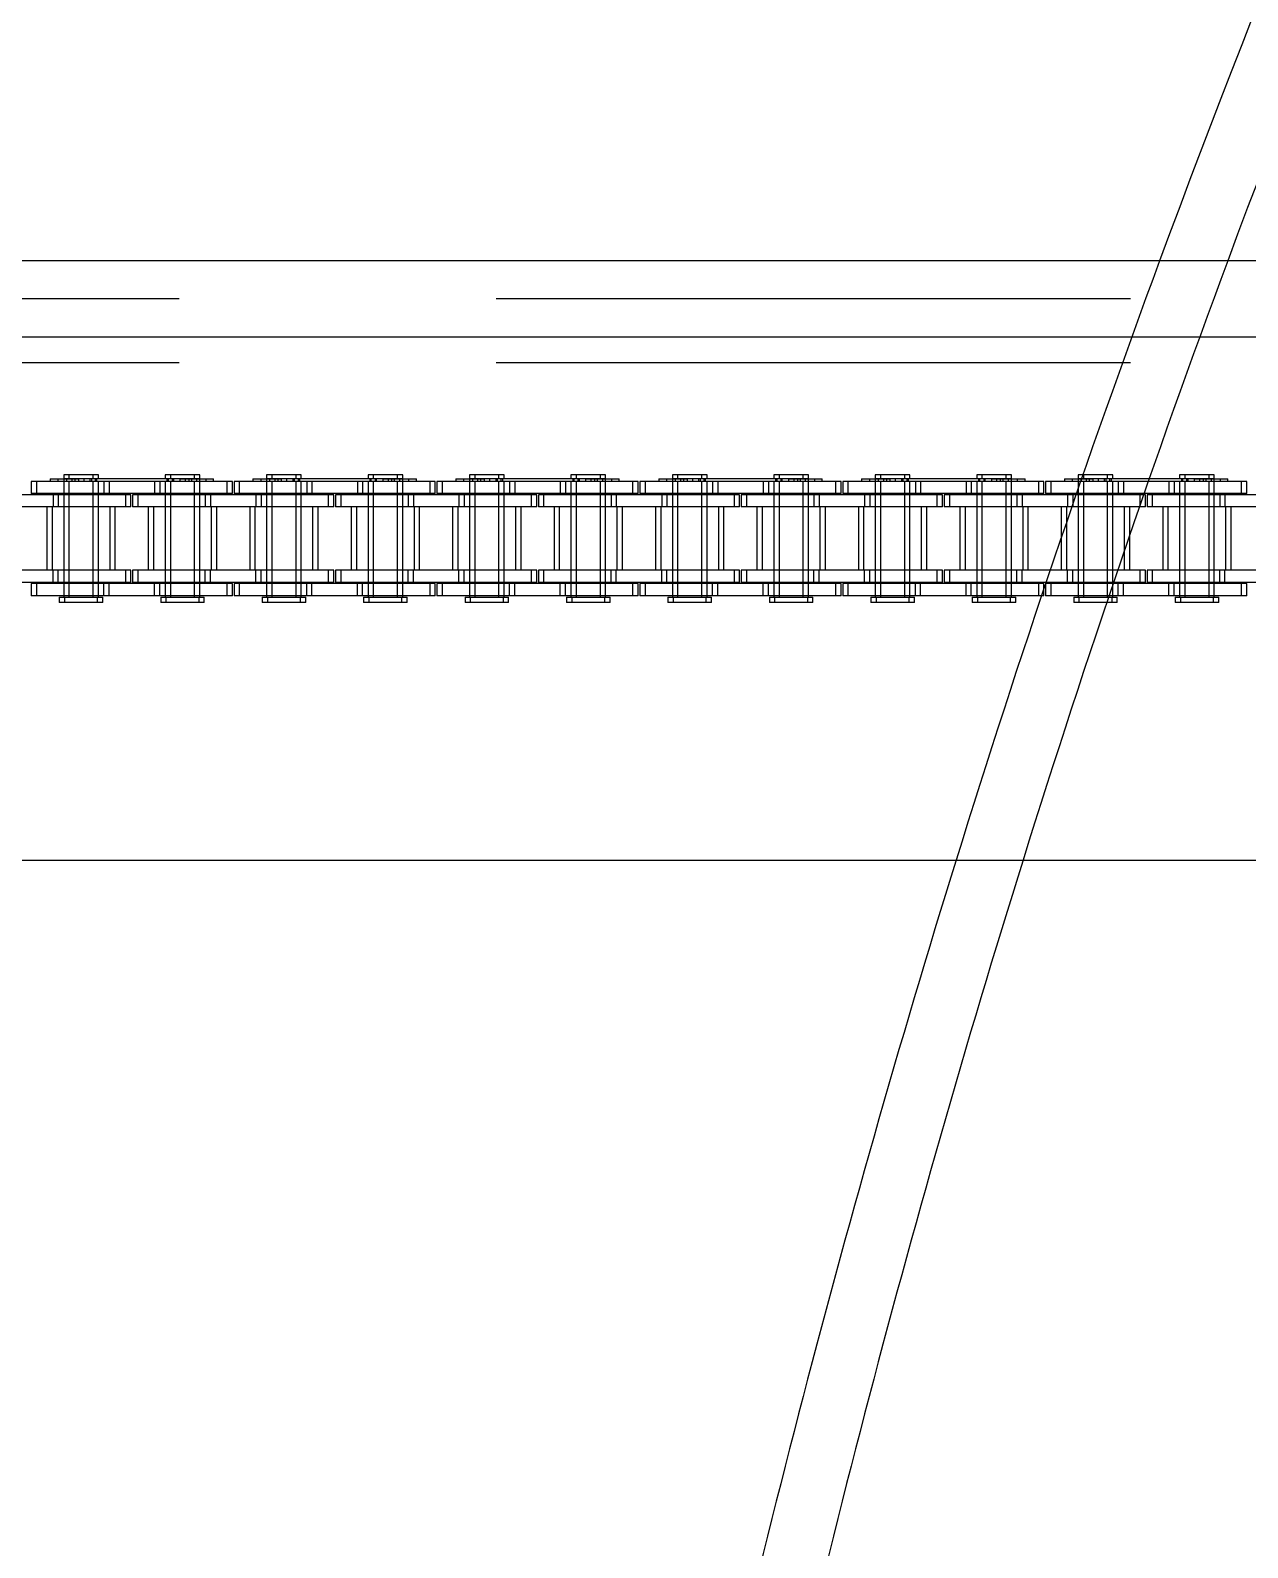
# Model space of a CAD drawing. Header units: metres. Extents: x 0 to 21025, y 0 to 14850.
# Drawn here: x 5145.7 to 5298.1, y 9175.1 to 9365 of the extents above; entities that cross this region are included whole.
import ezdxf

# ---------------------------------------------------------------- set-up
doc = ezdxf.new("R2010")
doc.units = ezdxf.units.M
doc.header["$LTSCALE"] = 25
doc.linetypes.add('HIDDEN2', pattern=[4.7625, 3.175, -1.5875])
for name, color, linetype in [('SL1', 8, 'Continuous'), ('SL4', 4, 'Continuous'), ('ST1', 7, 'HIDDEN2')]:
    doc.layers.add(name, color=color, linetype=linetype)

msp = doc.modelspace()

# ---------------------------------------------------------------- linework, layer by layer
at = {"layer": 'SL1'}
for radius, start, end in [(1508, 142.175773, 159.737021), (1500, 142.253, 159.624168), (1508, 159.737021, 162.746805), (1500, 159.624168, 162.651878), (1508, 162.746805, 168.225036), (1500, 162.651878, 168.16133)]:
    msp.add_arc((6701.759, 8813.884), radius, start, end, dxfattribs=at)
at = {"layer": 'SL4'}
for p, q in [((5828.739, 9336.149), (4878.736, 9336.149)), ((4878.736, 9326.624), (5668.499, 9326.624)), ((4878.736, 9261.149), (5544.314, 9261.149))]:
    msp.add_line(p, q, dxfattribs=at)
at = {"layer": 'ST1'}
for p, q in [((5878.736, 9331.386), (4878.736, 9331.386)), ((4878.736, 9326.624), (5668.499, 9326.624)), ((5878.736, 9323.386), (4878.736, 9323.386)), ((5154.909, 9308.541), (5145.814, 9308.541)), ((5145.814, 9308.541), (5145.814, 9307.021)), ((5146.47, 9308.541), (5146.47, 9307.021)), ((5148.182, 9308.873), (5151.734, 9308.873)), ((5148.182, 9308.873), (5148.182, 9308.541)), ((5149.159, 9308.873), (5149.159, 9308.541)), ((5153.579, 9309.384), (5149.889, 9309.384)), ((5149.889, 9309.384), (5149.889, 9308.91)), ((5149.889, 9308.91), (5153.579, 9308.91)), ((5149.889, 9308.873), (5149.889, 9307.021)), ((5149.889, 9308.541), (5149.889, 9294.042)), ((5150.258, 9308.91), (5150.258, 9308.541)), ((5150.545, 9309.384), (5150.545, 9308.91)), ((5150.545, 9308.541), (5150.545, 9307.021)), ((5150.545, 9308.541), (5150.545, 9294.042)), ((5150.914, 9308.91), (5150.914, 9308.541)), ((5151.283, 9308.873), (5151.283, 9308.541)), ((5151.734, 9308.873), (5151.734, 9308.541)), ((5164.434, 9308.873), (5151.734, 9308.873)), ((5152.39, 9308.873), (5152.39, 9308.541)), ((5153.21, 9308.541), (5153.21, 9308.91)), ((5153.353, 9308.873), (5153.353, 9308.541)), ((5154.235, 9309.384), (5153.579, 9309.384)), ((5153.579, 9308.91), (5153.579, 9309.384)), ((5153.579, 9308.91), (5154.235, 9308.91)), ((5153.579, 9307.021), (5153.579, 9308.541)), ((5153.579, 9294.042), (5153.579, 9308.541)), ((5153.866, 9308.541), (5153.866, 9308.91)), ((5154.009, 9308.873), (5154.009, 9308.541)), ((5154.235, 9308.91), (5154.235, 9309.384)), ((5154.235, 9307.021), (5154.235, 9308.541)), ((5154.235, 9294.042), (5154.235, 9308.541)), ((5154.909, 9308.541), (5154.909, 9307.021)), ((5161.259, 9308.541), (5154.909, 9308.541)), ((5155.565, 9308.541), (5155.565, 9307.021)), ((5161.259, 9308.541), (5161.259, 9307.021)), ((5170.354, 9308.541), (5161.259, 9308.541)), ((5161.915, 9308.541), (5161.915, 9307.021)), ((5166.279, 9309.384), (5162.589, 9309.384)), ((5162.589, 9309.384), (5162.589, 9308.91)), ((5162.589, 9308.91), (5166.279, 9308.91)), ((5162.589, 9308.541), (5162.589, 9307.021)), ((5162.589, 9308.541), (5162.589, 9294.042)), ((5162.815, 9308.873), (5162.815, 9308.541)), ((5162.958, 9308.91), (5162.958, 9308.541)), ((5163.245, 9309.384), (5163.245, 9308.91)), ((5163.245, 9308.541), (5163.245, 9307.021)), ((5163.245, 9308.541), (5163.245, 9294.042)), ((5163.47, 9308.873), (5163.47, 9308.541)), ((5163.614, 9308.91), (5163.614, 9308.541)), ((5164.434, 9308.873), (5164.434, 9308.541)), ((5164.434, 9308.873), (5167.665, 9308.873)), ((5165.09, 9308.873), (5165.09, 9308.541)), ((5165.541, 9308.873), (5165.541, 9308.541)), ((5165.91, 9308.541), (5165.91, 9308.91)), ((5166.935, 9309.384), (5166.279, 9309.384)), ((5166.279, 9308.91), (5166.279, 9309.384)), ((5166.279, 9308.91), (5166.935, 9308.91)), ((5166.279, 9307.021), (5166.279, 9308.541)), ((5166.279, 9294.042), (5166.279, 9308.541)), ((5166.566, 9308.541), (5166.566, 9308.91)), ((5166.935, 9308.91), (5166.935, 9309.384)), ((5166.935, 9307.021), (5166.935, 9308.873)), ((5166.935, 9294.042), (5166.935, 9308.541)), ((5167.665, 9308.873), (5167.665, 9308.541)), ((5167.665, 9308.873), (5168.642, 9308.873)), ((5168.642, 9308.541), (5168.642, 9308.873)), ((5171.01, 9308.541), (5170.354, 9308.541)), ((5170.354, 9307.021), (5170.354, 9308.541)), ((5171.01, 9307.021), (5171.01, 9308.541)), ((5180.309, 9308.541), (5171.214, 9308.541)), ((5171.214, 9308.541), (5171.214, 9307.021)), ((5171.87, 9308.541), (5171.87, 9307.021)), ((5173.582, 9308.873), (5177.134, 9308.873)), ((5173.582, 9308.873), (5173.582, 9308.541)), ((5174.559, 9308.873), (5174.559, 9308.541)), ((5178.979, 9309.384), (5175.289, 9309.384)), ((5175.289, 9309.384), (5175.289, 9308.91)), ((5175.289, 9308.91), (5178.979, 9308.91)), ((5175.289, 9308.873), (5175.289, 9307.021)), ((5175.289, 9308.541), (5175.289, 9294.042)), ((5175.658, 9308.91), (5175.658, 9308.541)), ((5175.945, 9309.384), (5175.945, 9308.91)), ((5175.945, 9308.541), (5175.945, 9307.021)), ((5175.945, 9308.541), (5175.945, 9294.042)), ((5176.314, 9308.91), (5176.314, 9308.541)), ((5176.683, 9308.873), (5176.683, 9308.541)), ((5177.134, 9308.873), (5177.134, 9308.541)), ((5189.834, 9308.873), (5177.134, 9308.873)), ((5177.79, 9308.873), (5177.79, 9308.541)), ((5178.61, 9308.541), (5178.61, 9308.91)), ((5178.753, 9308.873), (5178.753, 9308.541)), ((5179.635, 9309.384), (5178.979, 9309.384)), ((5178.979, 9308.91), (5178.979, 9309.384)), ((5178.979, 9308.91), (5179.635, 9308.91)), ((5178.979, 9307.021), (5178.979, 9308.541)), ((5178.979, 9294.042), (5178.979, 9308.541)), ((5179.266, 9308.541), (5179.266, 9308.91)), ((5179.409, 9308.873), (5179.409, 9308.541)), ((5179.635, 9308.91), (5179.635, 9309.384)), ((5179.635, 9307.021), (5179.635, 9308.541)), ((5179.635, 9294.042), (5179.635, 9308.541)), ((5180.309, 9308.541), (5180.309, 9307.021)), ((5186.659, 9308.541), (5180.309, 9308.541)), ((5180.965, 9308.541), (5180.965, 9307.021)), ((5186.659, 9308.541), (5186.659, 9307.021)), ((5195.754, 9308.541), (5186.659, 9308.541)), ((5187.315, 9308.541), (5187.315, 9307.021)), ((5191.679, 9309.384), (5187.989, 9309.384)), ((5187.989, 9309.384), (5187.989, 9308.91)), ((5187.989, 9308.91), (5191.679, 9308.91)), ((5187.989, 9308.541), (5187.989, 9307.021)), ((5187.989, 9308.541), (5187.989, 9294.042)), ((5188.215, 9308.873), (5188.215, 9308.541)), ((5188.358, 9308.91), (5188.358, 9308.541)), ((5188.644, 9309.384), (5188.644, 9308.91)), ((5188.644, 9308.541), (5188.644, 9307.021)), ((5188.644, 9308.541), (5188.644, 9294.042)), ((5188.87, 9308.873), (5188.87, 9308.541)), ((5189.014, 9308.91), (5189.014, 9308.541)), ((5189.834, 9308.873), (5189.834, 9308.541)), ((5189.834, 9308.873), (5193.065, 9308.873)), ((5190.49, 9308.873), (5190.49, 9308.541)), ((5190.941, 9308.873), (5190.941, 9308.541)), ((5191.31, 9308.541), (5191.31, 9308.91)), ((5192.334, 9309.384), (5191.679, 9309.384)), ((5191.679, 9308.91), (5191.679, 9309.384)), ((5191.679, 9308.91), (5192.334, 9308.91)), ((5191.679, 9307.021), (5191.679, 9308.541)), ((5191.679, 9294.042), (5191.679, 9308.541)), ((5191.966, 9308.541), (5191.966, 9308.91)), ((5192.334, 9308.91), (5192.334, 9309.384)), ((5192.334, 9307.021), (5192.334, 9308.873)), ((5192.334, 9294.042), (5192.334, 9308.541)), ((5193.065, 9308.873), (5193.065, 9308.541)), ((5193.065, 9308.873), (5194.042, 9308.873)), ((5194.042, 9308.541), (5194.042, 9308.873)), ((5196.41, 9308.541), (5195.754, 9308.541)), ((5195.754, 9307.021), (5195.754, 9308.541)), ((5196.41, 9307.021), (5196.41, 9308.541)), ((5205.709, 9308.541), (5196.614, 9308.541)), ((5196.614, 9308.541), (5196.614, 9307.021)), ((5197.269, 9308.541), (5197.269, 9307.021)), ((5198.982, 9308.873), (5202.534, 9308.873)), ((5198.982, 9308.873), (5198.982, 9308.541)), ((5199.959, 9308.873), (5199.959, 9308.541)), ((5204.379, 9309.384), (5200.689, 9309.384)), ((5200.689, 9309.384), (5200.689, 9308.91)), ((5200.689, 9308.91), (5204.379, 9308.91)), ((5200.689, 9308.873), (5200.689, 9307.021)), ((5200.689, 9308.541), (5200.689, 9294.042)), ((5201.058, 9308.91), (5201.058, 9308.541)), ((5201.344, 9309.384), (5201.344, 9308.91)), ((5201.344, 9308.541), (5201.344, 9307.021)), ((5201.344, 9308.541), (5201.344, 9294.042)), ((5201.713, 9308.91), (5201.713, 9308.541)), ((5202.082, 9308.873), (5202.082, 9308.541)), ((5202.534, 9308.873), (5202.534, 9308.541)), ((5215.234, 9308.873), (5202.534, 9308.873)), ((5203.189, 9308.873), (5203.189, 9308.541)), ((5204.01, 9308.541), (5204.01, 9308.91)), ((5204.153, 9308.873), (5204.153, 9308.541)), ((5205.034, 9309.384), (5204.379, 9309.384)), ((5204.379, 9308.91), (5204.379, 9309.384)), ((5204.379, 9308.91), (5205.034, 9308.91)), ((5204.379, 9307.021), (5204.379, 9308.541)), ((5204.379, 9294.042), (5204.379, 9308.541)), ((5204.665, 9308.541), (5204.665, 9308.91)), ((5204.809, 9308.873), (5204.809, 9308.541)), ((5205.034, 9308.91), (5205.034, 9309.384)), ((5205.034, 9307.021), (5205.034, 9308.541)), ((5205.034, 9294.042), (5205.034, 9308.541)), ((5205.709, 9308.541), (5205.709, 9307.021)), ((5212.059, 9308.541), (5205.709, 9308.541)), ((5206.364, 9308.541), (5206.364, 9307.021)), ((5212.059, 9308.541), (5212.059, 9307.021)), ((5221.154, 9308.541), (5212.059, 9308.541)), ((5212.714, 9308.541), (5212.714, 9307.021)), ((5217.079, 9309.384), (5213.389, 9309.384)), ((5213.389, 9309.384), (5213.389, 9308.91)), ((5213.389, 9308.91), (5217.079, 9308.91)), ((5213.389, 9308.541), (5213.389, 9307.021)), ((5213.389, 9308.541), (5213.389, 9294.042)), ((5213.615, 9308.873), (5213.615, 9308.541)), ((5213.758, 9308.91), (5213.758, 9308.541)), ((5214.044, 9309.384), (5214.044, 9308.91)), ((5214.044, 9308.541), (5214.044, 9307.021)), ((5214.044, 9308.541), (5214.044, 9294.042)), ((5214.27, 9308.873), (5214.27, 9308.541)), ((5214.413, 9308.91), (5214.413, 9308.541)), ((5215.234, 9308.873), (5215.234, 9308.541)), ((5215.234, 9308.873), (5218.465, 9308.873)), ((5215.889, 9308.873), (5215.889, 9308.541)), ((5216.341, 9308.873), (5216.341, 9308.541)), ((5216.71, 9308.541), (5216.71, 9308.91)), ((5217.734, 9309.384), (5217.079, 9309.384)), ((5217.079, 9308.91), (5217.079, 9309.384)), ((5217.079, 9308.91), (5217.734, 9308.91)), ((5217.079, 9307.021), (5217.079, 9308.541)), ((5217.079, 9294.042), (5217.079, 9308.541)), ((5217.365, 9308.541), (5217.365, 9308.91)), ((5217.734, 9308.91), (5217.734, 9309.384)), ((5217.734, 9307.021), (5217.734, 9308.873)), ((5217.734, 9294.042), (5217.734, 9308.541)), ((5218.465, 9308.873), (5218.465, 9308.541)), ((5218.465, 9308.873), (5219.441, 9308.873)), ((5219.441, 9308.541), (5219.441, 9308.873)), ((5221.809, 9308.541), (5221.154, 9308.541)), ((5221.154, 9307.021), (5221.154, 9308.541)), ((5221.809, 9307.021), (5221.809, 9308.541)), ((5231.109, 9308.541), (5222.014, 9308.541)), ((5222.014, 9308.541), (5222.014, 9307.021)), ((5222.669, 9308.541), (5222.669, 9307.021)), ((5224.382, 9308.873), (5227.934, 9308.873)), ((5224.382, 9308.873), (5224.382, 9308.541)), ((5225.359, 9308.873), (5225.359, 9308.541)), ((5229.779, 9309.384), (5226.089, 9309.384)), ((5226.089, 9309.384), (5226.089, 9308.91)), ((5226.089, 9308.91), (5229.779, 9308.91)), ((5226.089, 9308.873), (5226.089, 9307.021)), ((5226.089, 9308.541), (5226.089, 9294.042)), ((5226.458, 9308.91), (5226.458, 9308.541)), ((5226.744, 9309.384), (5226.744, 9308.91)), ((5226.744, 9308.541), (5226.744, 9307.021)), ((5226.744, 9308.541), (5226.744, 9294.042)), ((5227.113, 9308.91), (5227.113, 9308.541)), ((5227.482, 9308.873), (5227.482, 9308.541)), ((5227.934, 9308.873), (5227.934, 9308.541)), ((5240.634, 9308.873), (5227.934, 9308.873)), ((5228.589, 9308.873), (5228.589, 9308.541)), ((5229.41, 9308.541), (5229.41, 9308.91)), ((5229.553, 9308.873), (5229.553, 9308.541)), ((5230.434, 9309.384), (5229.779, 9309.384)), ((5229.779, 9308.91), (5229.779, 9309.384)), ((5229.779, 9308.91), (5230.434, 9308.91)), ((5229.779, 9307.021), (5229.779, 9308.541)), ((5229.779, 9294.042), (5229.779, 9308.541)), ((5230.065, 9308.541), (5230.065, 9308.91)), ((5230.208, 9308.873), (5230.208, 9308.541)), ((5230.434, 9308.91), (5230.434, 9309.384)), ((5230.434, 9307.021), (5230.434, 9308.541)), ((5230.434, 9294.042), (5230.434, 9308.541)), ((5231.109, 9308.541), (5231.109, 9307.021)), ((5237.459, 9308.541), (5231.109, 9308.541)), ((5231.764, 9308.541), (5231.764, 9307.021)), ((5237.459, 9308.541), (5237.459, 9307.021)), ((5246.554, 9308.541), (5237.459, 9308.541)), ((5238.114, 9308.541), (5238.114, 9307.021)), ((5242.479, 9309.384), (5238.789, 9309.384)), ((5238.789, 9309.384), (5238.789, 9308.91)), ((5238.789, 9308.91), (5242.479, 9308.91)), ((5238.789, 9308.541), (5238.789, 9307.021)), ((5238.789, 9308.541), (5238.789, 9294.042)), ((5239.015, 9308.873), (5239.015, 9308.541)), ((5239.158, 9308.91), (5239.158, 9308.541)), ((5239.444, 9309.384), (5239.444, 9308.91)), ((5239.444, 9308.541), (5239.444, 9307.021)), ((5239.444, 9308.541), (5239.444, 9294.042)), ((5239.67, 9308.873), (5239.67, 9308.541)), ((5239.813, 9308.91), (5239.813, 9308.541)), ((5240.634, 9308.873), (5240.634, 9308.541)), ((5240.634, 9308.873), (5243.865, 9308.873)), ((5241.289, 9308.873), (5241.289, 9308.541)), ((5241.741, 9308.873), (5241.741, 9308.541)), ((5242.11, 9308.541), (5242.11, 9308.91)), ((5243.134, 9309.384), (5242.479, 9309.384)), ((5242.479, 9308.91), (5242.479, 9309.384)), ((5242.479, 9308.91), (5243.134, 9308.91)), ((5242.479, 9307.021), (5242.479, 9308.541)), ((5242.479, 9294.042), (5242.479, 9308.541)), ((5242.765, 9308.541), (5242.765, 9308.91)), ((5243.134, 9308.91), (5243.134, 9309.384)), ((5243.134, 9307.021), (5243.134, 9308.873)), ((5243.134, 9294.042), (5243.134, 9308.541)), ((5243.865, 9308.873), (5243.865, 9308.541)), ((5243.865, 9308.873), (5244.841, 9308.873)), ((5244.841, 9308.541), (5244.841, 9308.873)), ((5247.209, 9308.541), (5246.554, 9308.541)), ((5246.554, 9307.021), (5246.554, 9308.541)), ((5247.209, 9307.021), (5247.209, 9308.541)), ((5256.509, 9308.541), (5247.414, 9308.541)), ((5247.414, 9308.541), (5247.414, 9307.021)), ((5248.069, 9308.541), (5248.069, 9307.021)), ((5249.782, 9308.873), (5253.334, 9308.873)), ((5249.782, 9308.873), (5249.782, 9308.541)), ((5250.759, 9308.873), (5250.759, 9308.541)), ((5255.179, 9309.384), (5251.489, 9309.384)), ((5251.489, 9309.384), (5251.489, 9308.91)), ((5251.489, 9308.91), (5255.179, 9308.91)), ((5251.489, 9308.873), (5251.489, 9307.021)), ((5251.489, 9308.541), (5251.489, 9294.042)), ((5251.858, 9308.91), (5251.858, 9308.541)), ((5252.144, 9309.384), (5252.144, 9308.91)), ((5252.144, 9308.541), (5252.144, 9307.021)), ((5252.144, 9308.541), (5252.144, 9294.042)), ((5252.513, 9308.91), (5252.513, 9308.541)), ((5252.882, 9308.873), (5252.882, 9308.541)), ((5253.334, 9308.873), (5253.334, 9308.541)), ((5266.034, 9308.873), (5253.334, 9308.873)), ((5253.989, 9308.873), (5253.989, 9308.541)), ((5254.81, 9308.541), (5254.81, 9308.91)), ((5254.953, 9308.873), (5254.953, 9308.541)), ((5255.834, 9309.384), (5255.179, 9309.384)), ((5255.179, 9308.91), (5255.179, 9309.384)), ((5255.179, 9308.91), (5255.834, 9308.91)), ((5255.179, 9307.021), (5255.179, 9308.541)), ((5255.179, 9294.042), (5255.179, 9308.541)), ((5255.465, 9308.541), (5255.465, 9308.91)), ((5255.608, 9308.873), (5255.608, 9308.541)), ((5255.834, 9308.91), (5255.834, 9309.384)), ((5255.834, 9307.021), (5255.834, 9308.541)), ((5255.834, 9294.042), (5255.834, 9308.541)), ((5256.509, 9308.541), (5256.509, 9307.021)), ((5262.859, 9308.541), (5256.509, 9308.541)), ((5257.164, 9308.541), (5257.164, 9307.021)), ((5262.859, 9308.541), (5262.859, 9307.021)), ((5271.954, 9308.541), (5262.859, 9308.541)), ((5263.514, 9308.541), (5263.514, 9307.021)), ((5267.879, 9309.384), (5264.189, 9309.384)), ((5264.189, 9309.384), (5264.189, 9308.91)), ((5264.189, 9308.91), (5267.879, 9308.91)), ((5264.189, 9308.541), (5264.189, 9307.021)), ((5264.189, 9308.541), (5264.189, 9294.042)), ((5264.415, 9308.873), (5264.415, 9308.541)), ((5264.558, 9308.91), (5264.558, 9308.541)), ((5264.844, 9309.384), (5264.844, 9308.91)), ((5264.844, 9308.541), (5264.844, 9307.021)), ((5264.844, 9308.541), (5264.844, 9294.042)), ((5265.07, 9308.873), (5265.07, 9308.541)), ((5265.213, 9308.91), (5265.213, 9308.541)), ((5266.034, 9308.873), (5266.034, 9308.541)), ((5266.034, 9308.873), (5269.265, 9308.873)), ((5266.689, 9308.873), (5266.689, 9308.541)), ((5267.141, 9308.873), (5267.141, 9308.541)), ((5267.51, 9308.541), (5267.51, 9308.91)), ((5268.534, 9309.384), (5267.879, 9309.384)), ((5267.879, 9308.91), (5267.879, 9309.384)), ((5267.879, 9308.91), (5268.534, 9308.91)), ((5267.879, 9307.021), (5267.879, 9308.541)), ((5267.879, 9294.042), (5267.879, 9308.541)), ((5268.165, 9308.541), (5268.165, 9308.91)), ((5268.534, 9308.91), (5268.534, 9309.384)), ((5268.534, 9307.021), (5268.534, 9308.873)), ((5268.534, 9294.042), (5268.534, 9308.541)), ((5269.265, 9308.873), (5269.265, 9308.541)), ((5269.265, 9308.873), (5270.241, 9308.873)), ((5270.241, 9308.541), (5270.241, 9308.873)), ((5272.609, 9308.541), (5271.954, 9308.541)), ((5271.954, 9307.021), (5271.954, 9308.541)), ((5272.609, 9307.021), (5272.609, 9308.541)), ((5281.909, 9308.541), (5272.814, 9308.541)), ((5272.814, 9308.541), (5272.814, 9307.021)), ((5273.469, 9308.541), (5273.469, 9307.021)), ((5275.182, 9308.873), (5278.734, 9308.873)), ((5275.182, 9308.873), (5275.182, 9308.541)), ((5276.159, 9308.873), (5276.159, 9308.541)), ((5280.579, 9309.384), (5276.889, 9309.384)), ((5276.889, 9309.384), (5276.889, 9308.91)), ((5276.889, 9308.91), (5280.579, 9308.91)), ((5276.889, 9308.873), (5276.889, 9307.021)), ((5276.889, 9308.541), (5276.889, 9294.042)), ((5277.258, 9308.91), (5277.258, 9308.541)), ((5277.544, 9309.384), (5277.544, 9308.91)), ((5277.544, 9308.541), (5277.544, 9307.021)), ((5277.544, 9308.541), (5277.544, 9294.042)), ((5277.913, 9308.91), (5277.913, 9308.541)), ((5278.282, 9308.873), (5278.282, 9308.541)), ((5278.734, 9308.873), (5278.734, 9308.541)), ((5291.434, 9308.873), (5278.734, 9308.873)), ((5279.389, 9308.873), (5279.389, 9308.541)), ((5280.21, 9308.541), (5280.21, 9308.91)), ((5280.353, 9308.873), (5280.353, 9308.541)), ((5281.234, 9309.384), (5280.579, 9309.384)), ((5280.579, 9308.91), (5280.579, 9309.384)), ((5280.579, 9308.91), (5281.234, 9308.91)), ((5280.579, 9307.021), (5280.579, 9308.541)), ((5280.579, 9294.042), (5280.579, 9308.541)), ((5280.865, 9308.541), (5280.865, 9308.91)), ((5281.008, 9308.873), (5281.008, 9308.541)), ((5281.234, 9308.91), (5281.234, 9309.384)), ((5281.234, 9307.021), (5281.234, 9308.541)), ((5281.234, 9294.042), (5281.234, 9308.541)), ((5281.909, 9308.541), (5281.909, 9307.021)), ((5288.259, 9308.541), (5281.909, 9308.541)), ((5282.564, 9308.541), (5282.564, 9307.021)), ((5288.259, 9308.541), (5288.259, 9307.021)), ((5297.354, 9308.541), (5288.259, 9308.541)), ((5288.914, 9308.541), (5288.914, 9307.021)), ((5293.279, 9309.384), (5289.589, 9309.384)), ((5289.589, 9309.384), (5289.589, 9308.91)), ((5289.589, 9308.91), (5293.279, 9308.91)), ((5289.589, 9308.541), (5289.589, 9307.021)), ((5289.589, 9308.541), (5289.589, 9294.042)), ((5289.815, 9308.873), (5289.815, 9308.541)), ((5289.958, 9308.91), (5289.958, 9308.541)), ((5290.244, 9309.384), (5290.244, 9308.91)), ((5290.244, 9308.541), (5290.244, 9307.021)), ((5290.244, 9308.541), (5290.244, 9294.042)), ((5290.47, 9308.873), (5290.47, 9308.541)), ((5290.613, 9308.91), (5290.613, 9308.541)), ((5291.434, 9308.873), (5291.434, 9308.541)), ((5291.434, 9308.873), (5294.665, 9308.873)), ((5292.089, 9308.873), (5292.089, 9308.541)), ((5292.541, 9308.873), (5292.541, 9308.541)), ((5292.91, 9308.541), (5292.91, 9308.91)), ((5293.934, 9309.384), (5293.279, 9309.384)), ((5293.279, 9308.91), (5293.279, 9309.384)), ((5293.279, 9308.91), (5293.934, 9308.91)), ((5293.279, 9307.021), (5293.279, 9308.541)), ((5293.279, 9294.042), (5293.279, 9308.541)), ((5293.565, 9308.541), (5293.565, 9308.91)), ((5293.934, 9308.91), (5293.934, 9309.384)), ((5293.934, 9307.021), (5293.934, 9308.873)), ((5293.934, 9294.042), (5293.934, 9308.541)), ((5294.665, 9308.873), (5294.665, 9308.541)), ((5294.665, 9308.873), (5295.641, 9308.873)), ((5295.641, 9308.541), (5295.641, 9308.873)), ((5298.009, 9308.541), (5297.354, 9308.541)), ((5297.354, 9307.021), (5297.354, 9308.541)), ((5298.009, 9307.021), (5298.009, 9308.541)), ((5148.559, 9306.869), (5142.209, 9306.869)), ((5154.909, 9307.021), (5145.814, 9307.021)), ((5148.559, 9306.869), (5148.559, 9305.349)), ((5157.654, 9306.869), (5148.559, 9306.869)), ((5149.215, 9306.869), (5149.215, 9305.349)), ((5149.889, 9306.869), (5149.889, 9305.349)), ((5150.545, 9306.869), (5150.545, 9305.349)), ((5153.579, 9305.349), (5153.579, 9306.869)), ((5154.235, 9305.349), (5154.235, 9306.869)), ((5161.259, 9307.021), (5154.909, 9307.021)), ((5158.31, 9306.869), (5157.654, 9306.869)), ((5157.654, 9305.349), (5157.654, 9306.869)), ((5158.31, 9305.349), (5158.31, 9306.869)), ((5167.609, 9306.869), (5158.514, 9306.869)), ((5158.514, 9306.869), (5158.514, 9305.349)), ((5159.17, 9306.869), (5159.17, 9305.349)), ((5170.354, 9307.021), (5161.259, 9307.021)), ((5162.589, 9306.869), (5162.589, 9305.349)), ((5163.245, 9306.869), (5163.245, 9305.349)), ((5166.279, 9305.349), (5166.279, 9306.869)), ((5166.935, 9305.349), (5166.935, 9306.869)), ((5167.609, 9306.869), (5167.609, 9305.349)), ((5173.959, 9306.869), (5167.609, 9306.869)), ((5168.265, 9306.869), (5168.265, 9305.349)), ((5171.01, 9307.021), (5170.354, 9307.021)), ((5180.309, 9307.021), (5171.214, 9307.021)), ((5173.959, 9306.869), (5173.959, 9305.349)), ((5183.054, 9306.869), (5173.959, 9306.869)), ((5174.615, 9306.869), (5174.615, 9305.349)), ((5175.289, 9306.869), (5175.289, 9305.349)), ((5175.945, 9306.869), (5175.945, 9305.349)), ((5178.979, 9305.349), (5178.979, 9306.869)), ((5179.635, 9305.349), (5179.635, 9306.869)), ((5186.659, 9307.021), (5180.309, 9307.021)), ((5183.71, 9306.869), (5183.054, 9306.869)), ((5183.054, 9305.349), (5183.054, 9306.869)), ((5183.71, 9305.349), (5183.71, 9306.869)), ((5193.009, 9306.869), (5183.914, 9306.869)), ((5183.914, 9306.869), (5183.914, 9305.349)), ((5184.569, 9306.869), (5184.569, 9305.349)), ((5195.754, 9307.021), (5186.659, 9307.021)), ((5187.989, 9306.869), (5187.989, 9305.349)), ((5188.644, 9306.869), (5188.644, 9305.349)), ((5191.679, 9305.349), (5191.679, 9306.869)), ((5192.334, 9305.349), (5192.334, 9306.869)), ((5193.009, 9306.869), (5193.009, 9305.349)), ((5199.359, 9306.869), (5193.009, 9306.869)), ((5193.664, 9306.869), (5193.664, 9305.349)), ((5196.41, 9307.021), (5195.754, 9307.021)), ((5205.709, 9307.021), (5196.614, 9307.021)), ((5199.359, 9306.869), (5199.359, 9305.349)), ((5208.454, 9306.869), (5199.359, 9306.869)), ((5200.014, 9306.869), (5200.014, 9305.349)), ((5200.689, 9306.869), (5200.689, 9305.349)), ((5201.344, 9306.869), (5201.344, 9305.349)), ((5204.379, 9305.349), (5204.379, 9306.869)), ((5205.034, 9305.349), (5205.034, 9306.869)), ((5212.059, 9307.021), (5205.709, 9307.021)), ((5209.109, 9306.869), (5208.454, 9306.869)), ((5208.454, 9305.349), (5208.454, 9306.869)), ((5209.109, 9305.349), (5209.109, 9306.869)), ((5218.409, 9306.869), (5209.314, 9306.869)), ((5209.314, 9306.869), (5209.314, 9305.349)), ((5209.969, 9306.869), (5209.969, 9305.349)), ((5221.154, 9307.021), (5212.059, 9307.021)), ((5213.389, 9306.869), (5213.389, 9305.349)), ((5214.044, 9306.869), (5214.044, 9305.349)), ((5217.079, 9305.349), (5217.079, 9306.869)), ((5217.734, 9305.349), (5217.734, 9306.869)), ((5218.409, 9306.869), (5218.409, 9305.349)), ((5224.759, 9306.869), (5218.409, 9306.869)), ((5219.064, 9306.869), (5219.064, 9305.349)), ((5221.809, 9307.021), (5221.154, 9307.021)), ((5231.109, 9307.021), (5222.014, 9307.021)), ((5224.759, 9306.869), (5224.759, 9305.349)), ((5233.854, 9306.869), (5224.759, 9306.869)), ((5225.414, 9306.869), (5225.414, 9305.349)), ((5226.089, 9306.869), (5226.089, 9305.349)), ((5226.744, 9306.869), (5226.744, 9305.349)), ((5229.779, 9305.349), (5229.779, 9306.869)), ((5230.434, 9305.349), (5230.434, 9306.869)), ((5237.459, 9307.021), (5231.109, 9307.021)), ((5234.509, 9306.869), (5233.854, 9306.869)), ((5233.854, 9305.349), (5233.854, 9306.869)), ((5234.509, 9305.349), (5234.509, 9306.869)), ((5243.809, 9306.869), (5234.714, 9306.869)), ((5234.714, 9306.869), (5234.714, 9305.349)), ((5235.369, 9306.869), (5235.369, 9305.349)), ((5246.554, 9307.021), (5237.459, 9307.021)), ((5238.789, 9306.869), (5238.789, 9305.349)), ((5239.444, 9306.869), (5239.444, 9305.349)), ((5242.479, 9305.349), (5242.479, 9306.869)), ((5243.134, 9305.349), (5243.134, 9306.869)), ((5243.809, 9306.869), (5243.809, 9305.349)), ((5250.159, 9306.869), (5243.809, 9306.869)), ((5244.464, 9306.869), (5244.464, 9305.349)), ((5247.209, 9307.021), (5246.554, 9307.021)), ((5256.509, 9307.021), (5247.414, 9307.021)), ((5250.159, 9306.869), (5250.159, 9305.349)), ((5259.254, 9306.869), (5250.159, 9306.869)), ((5250.814, 9306.869), (5250.814, 9305.349)), ((5251.489, 9306.869), (5251.489, 9305.349)), ((5252.144, 9306.869), (5252.144, 9305.349)), ((5255.179, 9305.349), (5255.179, 9306.869)), ((5255.834, 9305.349), (5255.834, 9306.869)), ((5262.859, 9307.021), (5256.509, 9307.021)), ((5259.909, 9306.869), (5259.254, 9306.869)), ((5259.254, 9305.349), (5259.254, 9306.869)), ((5259.909, 9305.349), (5259.909, 9306.869)), ((5269.209, 9306.869), (5260.114, 9306.869)), ((5260.114, 9306.869), (5260.114, 9305.349)), ((5260.769, 9306.869), (5260.769, 9305.349)), ((5271.954, 9307.021), (5262.859, 9307.021)), ((5264.189, 9306.869), (5264.189, 9305.349)), ((5264.844, 9306.869), (5264.844, 9305.349)), ((5267.879, 9305.349), (5267.879, 9306.869)), ((5268.534, 9305.349), (5268.534, 9306.869)), ((5269.209, 9306.869), (5269.209, 9305.349)), ((5275.559, 9306.869), (5269.209, 9306.869)), ((5269.864, 9306.869), (5269.864, 9305.349)), ((5272.609, 9307.021), (5271.954, 9307.021)), ((5281.909, 9307.021), (5272.814, 9307.021)), ((5275.559, 9306.869), (5275.559, 9305.349)), ((5284.654, 9306.869), (5275.559, 9306.869)), ((5276.214, 9306.869), (5276.214, 9305.349)), ((5276.889, 9306.869), (5276.889, 9305.349)), ((5277.544, 9306.869), (5277.544, 9305.349)), ((5280.579, 9305.349), (5280.579, 9306.869)), ((5281.234, 9305.349), (5281.234, 9306.869)), ((5288.259, 9307.021), (5281.909, 9307.021)), ((5285.309, 9306.869), (5284.654, 9306.869)), ((5284.654, 9305.349), (5284.654, 9306.869)), ((5285.309, 9305.349), (5285.309, 9306.869)), ((5294.609, 9306.869), (5285.514, 9306.869)), ((5285.514, 9306.869), (5285.514, 9305.349)), ((5286.169, 9306.869), (5286.169, 9305.349)), ((5297.354, 9307.021), (5288.259, 9307.021)), ((5289.589, 9306.869), (5289.589, 9305.349)), ((5290.244, 9306.869), (5290.244, 9305.349)), ((5293.279, 9305.349), (5293.279, 9306.869)), ((5293.934, 9305.349), (5293.934, 9306.869)), ((5294.609, 9306.869), (5294.609, 9305.349)), ((5300.959, 9306.869), (5294.609, 9306.869)), ((5295.264, 9306.869), (5295.264, 9305.349)), ((5298.009, 9307.021), (5297.354, 9307.021)), ((5148.559, 9305.349), (5142.209, 9305.349)), ((5147.774, 9305.349), (5147.774, 9297.419)), ((5148.43, 9305.349), (5148.43, 9297.419)), ((5157.654, 9305.349), (5148.559, 9305.349)), ((5149.889, 9305.349), (5149.889, 9297.419)), ((5150.545, 9305.349), (5150.545, 9297.419)), ((5153.579, 9297.419), (5153.579, 9305.349)), ((5154.235, 9297.419), (5154.235, 9305.349)), ((5155.694, 9297.419), (5155.694, 9305.349)), ((5156.35, 9297.419), (5156.35, 9305.349)), ((5158.31, 9305.349), (5157.654, 9305.349)), ((5167.609, 9305.349), (5158.514, 9305.349)), ((5160.474, 9305.349), (5160.474, 9297.419)), ((5161.13, 9305.349), (5161.13, 9297.419)), ((5162.589, 9305.349), (5162.589, 9297.419)), ((5163.245, 9305.349), (5163.245, 9297.419)), ((5166.279, 9297.419), (5166.279, 9305.349)), ((5166.935, 9297.419), (5166.935, 9305.349)), ((5173.959, 9305.349), (5167.609, 9305.349)), ((5168.394, 9297.419), (5168.394, 9305.349)), ((5169.05, 9297.419), (5169.05, 9305.349)), ((5173.174, 9305.349), (5173.174, 9297.419)), ((5173.83, 9305.349), (5173.83, 9297.419)), ((5183.054, 9305.349), (5173.959, 9305.349)), ((5175.289, 9305.349), (5175.289, 9297.419)), ((5175.945, 9305.349), (5175.945, 9297.419)), ((5178.979, 9297.419), (5178.979, 9305.349)), ((5179.635, 9297.419), (5179.635, 9305.349)), ((5181.094, 9297.419), (5181.094, 9305.349)), ((5181.75, 9297.419), (5181.75, 9305.349)), ((5183.71, 9305.349), (5183.054, 9305.349)), ((5193.009, 9305.349), (5183.914, 9305.349)), ((5185.874, 9305.349), (5185.874, 9297.419)), ((5186.529, 9305.349), (5186.529, 9297.419)), ((5187.989, 9305.349), (5187.989, 9297.419)), ((5188.644, 9305.349), (5188.644, 9297.419)), ((5191.679, 9297.419), (5191.679, 9305.349)), ((5192.334, 9297.419), (5192.334, 9305.349)), ((5199.359, 9305.349), (5193.009, 9305.349)), ((5193.794, 9297.419), (5193.794, 9305.349)), ((5194.449, 9297.419), (5194.449, 9305.349)), ((5198.574, 9305.349), (5198.574, 9297.419)), ((5199.229, 9305.349), (5199.229, 9297.419)), ((5208.454, 9305.349), (5199.359, 9305.349)), ((5200.689, 9305.349), (5200.689, 9297.419)), ((5201.344, 9305.349), (5201.344, 9297.419)), ((5204.379, 9297.419), (5204.379, 9305.349)), ((5205.034, 9297.419), (5205.034, 9305.349)), ((5206.494, 9297.419), (5206.494, 9305.349)), ((5207.149, 9297.419), (5207.149, 9305.349)), ((5209.109, 9305.349), (5208.454, 9305.349)), ((5218.409, 9305.349), (5209.314, 9305.349)), ((5211.274, 9305.349), (5211.274, 9297.419)), ((5211.929, 9305.349), (5211.929, 9297.419)), ((5213.389, 9305.349), (5213.389, 9297.419)), ((5214.044, 9305.349), (5214.044, 9297.419)), ((5217.079, 9297.419), (5217.079, 9305.349)), ((5217.734, 9297.419), (5217.734, 9305.349)), ((5224.759, 9305.349), (5218.409, 9305.349)), ((5219.194, 9297.419), (5219.194, 9305.349)), ((5219.849, 9297.419), (5219.849, 9305.349)), ((5223.974, 9305.349), (5223.974, 9297.419)), ((5224.629, 9305.349), (5224.629, 9297.419)), ((5233.854, 9305.349), (5224.759, 9305.349)), ((5226.089, 9305.349), (5226.089, 9297.419)), ((5226.744, 9305.349), (5226.744, 9297.419)), ((5229.779, 9297.419), (5229.779, 9305.349)), ((5230.434, 9297.419), (5230.434, 9305.349)), ((5231.894, 9297.419), (5231.894, 9305.349)), ((5232.549, 9297.419), (5232.549, 9305.349)), ((5234.509, 9305.349), (5233.854, 9305.349)), ((5243.809, 9305.349), (5234.714, 9305.349)), ((5236.674, 9305.349), (5236.674, 9297.419)), ((5237.329, 9305.349), (5237.329, 9297.419)), ((5238.789, 9305.349), (5238.789, 9297.419)), ((5239.444, 9305.349), (5239.444, 9297.419)), ((5242.479, 9297.419), (5242.479, 9305.349)), ((5243.134, 9297.419), (5243.134, 9305.349)), ((5250.159, 9305.349), (5243.809, 9305.349)), ((5244.594, 9297.419), (5244.594, 9305.349)), ((5245.249, 9297.419), (5245.249, 9305.349)), ((5249.374, 9305.349), (5249.374, 9297.419)), ((5250.029, 9305.349), (5250.029, 9297.419)), ((5259.254, 9305.349), (5250.159, 9305.349)), ((5251.489, 9305.349), (5251.489, 9297.419)), ((5252.144, 9305.349), (5252.144, 9297.419)), ((5255.179, 9297.419), (5255.179, 9305.349)), ((5255.834, 9297.419), (5255.834, 9305.349)), ((5257.294, 9297.419), (5257.294, 9305.349)), ((5257.949, 9297.419), (5257.949, 9305.349)), ((5259.909, 9305.349), (5259.254, 9305.349)), ((5269.209, 9305.349), (5260.114, 9305.349)), ((5262.074, 9305.349), (5262.074, 9297.419)), ((5262.729, 9305.349), (5262.729, 9297.419)), ((5264.189, 9305.349), (5264.189, 9297.419)), ((5264.844, 9305.349), (5264.844, 9297.419)), ((5267.879, 9297.419), (5267.879, 9305.349)), ((5268.534, 9297.419), (5268.534, 9305.349)), ((5275.559, 9305.349), (5269.209, 9305.349)), ((5269.994, 9297.419), (5269.994, 9305.349)), ((5270.649, 9297.419), (5270.649, 9305.349)), ((5274.774, 9305.349), (5274.774, 9297.419)), ((5275.429, 9305.349), (5275.429, 9297.419)), ((5284.654, 9305.349), (5275.559, 9305.349)), ((5276.889, 9305.349), (5276.889, 9297.419)), ((5277.544, 9305.349), (5277.544, 9297.419)), ((5280.579, 9297.419), (5280.579, 9305.349)), ((5281.234, 9297.419), (5281.234, 9305.349)), ((5282.694, 9297.419), (5282.694, 9305.349)), ((5283.349, 9297.419), (5283.349, 9305.349)), ((5285.309, 9305.349), (5284.654, 9305.349)), ((5294.609, 9305.349), (5285.514, 9305.349)), ((5287.474, 9305.349), (5287.474, 9297.419)), ((5288.129, 9305.349), (5288.129, 9297.419)), ((5289.589, 9305.349), (5289.589, 9297.419)), ((5290.244, 9305.349), (5290.244, 9297.419)), ((5293.279, 9297.419), (5293.279, 9305.349)), ((5293.934, 9297.419), (5293.934, 9305.349)), ((5300.959, 9305.349), (5294.609, 9305.349)), ((5295.394, 9297.419), (5295.394, 9305.349)), ((5296.049, 9297.419), (5296.049, 9305.349)), ((5148.559, 9297.419), (5142.209, 9297.419)), ((5148.559, 9295.899), (5148.559, 9297.419)), ((5157.654, 9297.419), (5148.559, 9297.419)), ((5149.215, 9295.899), (5149.215, 9297.419)), ((5149.889, 9297.419), (5149.889, 9295.899)), ((5150.545, 9297.419), (5150.545, 9295.899)), ((5153.579, 9295.899), (5153.579, 9297.419)), ((5154.235, 9295.899), (5154.235, 9297.419)), ((5158.31, 9297.419), (5157.654, 9297.419)), ((5157.654, 9295.899), (5157.654, 9297.419)), ((5158.31, 9295.899), (5158.31, 9297.419)), ((5167.609, 9297.419), (5158.514, 9297.419)), ((5158.514, 9297.419), (5158.514, 9295.899)), ((5159.17, 9297.419), (5159.17, 9295.899)), ((5162.589, 9297.419), (5162.589, 9295.899)), ((5163.245, 9297.419), (5163.245, 9295.899)), ((5166.279, 9295.899), (5166.279, 9297.419)), ((5166.935, 9295.899), (5166.935, 9297.419)), ((5167.609, 9295.899), (5167.609, 9297.419)), ((5173.959, 9297.419), (5167.609, 9297.419)), ((5168.265, 9295.899), (5168.265, 9297.419)), ((5173.959, 9295.899), (5173.959, 9297.419)), ((5183.054, 9297.419), (5173.959, 9297.419)), ((5174.615, 9295.899), (5174.615, 9297.419)), ((5175.289, 9297.419), (5175.289, 9295.899)), ((5175.945, 9297.419), (5175.945, 9295.899)), ((5178.979, 9295.899), (5178.979, 9297.419)), ((5179.635, 9295.899), (5179.635, 9297.419)), ((5183.71, 9297.419), (5183.054, 9297.419)), ((5183.054, 9295.899), (5183.054, 9297.419)), ((5183.71, 9295.899), (5183.71, 9297.419)), ((5193.009, 9297.419), (5183.914, 9297.419)), ((5183.914, 9297.419), (5183.914, 9295.899)), ((5184.569, 9297.419), (5184.569, 9295.899)), ((5187.989, 9297.419), (5187.989, 9295.899)), ((5188.644, 9297.419), (5188.644, 9295.899)), ((5191.679, 9295.899), (5191.679, 9297.419)), ((5192.334, 9295.899), (5192.334, 9297.419)), ((5193.009, 9295.899), (5193.009, 9297.419)), ((5199.359, 9297.419), (5193.009, 9297.419)), ((5193.664, 9295.899), (5193.664, 9297.419)), ((5199.359, 9295.899), (5199.359, 9297.419)), ((5208.454, 9297.419), (5199.359, 9297.419)), ((5200.014, 9295.899), (5200.014, 9297.419)), ((5200.689, 9297.419), (5200.689, 9295.899)), ((5201.344, 9297.419), (5201.344, 9295.899)), ((5204.379, 9295.899), (5204.379, 9297.419)), ((5205.034, 9295.899), (5205.034, 9297.419)), ((5209.109, 9297.419), (5208.454, 9297.419)), ((5208.454, 9295.899), (5208.454, 9297.419)), ((5209.109, 9295.899), (5209.109, 9297.419)), ((5218.409, 9297.419), (5209.314, 9297.419)), ((5209.314, 9297.419), (5209.314, 9295.899)), ((5209.969, 9297.419), (5209.969, 9295.899)), ((5213.389, 9297.419), (5213.389, 9295.899)), ((5214.044, 9297.419), (5214.044, 9295.899)), ((5217.079, 9295.899), (5217.079, 9297.419)), ((5217.734, 9295.899), (5217.734, 9297.419)), ((5218.409, 9295.899), (5218.409, 9297.419)), ((5224.759, 9297.419), (5218.409, 9297.419)), ((5219.064, 9295.899), (5219.064, 9297.419)), ((5224.759, 9295.899), (5224.759, 9297.419)), ((5233.854, 9297.419), (5224.759, 9297.419)), ((5225.414, 9295.899), (5225.414, 9297.419)), ((5226.089, 9297.419), (5226.089, 9295.899)), ((5226.744, 9297.419), (5226.744, 9295.899)), ((5229.779, 9295.899), (5229.779, 9297.419)), ((5230.434, 9295.899), (5230.434, 9297.419)), ((5234.509, 9297.419), (5233.854, 9297.419)), ((5233.854, 9295.899), (5233.854, 9297.419)), ((5234.509, 9295.899), (5234.509, 9297.419)), ((5243.809, 9297.419), (5234.714, 9297.419)), ((5234.714, 9297.419), (5234.714, 9295.899)), ((5235.369, 9297.419), (5235.369, 9295.899)), ((5238.789, 9297.419), (5238.789, 9295.899)), ((5239.444, 9297.419), (5239.444, 9295.899)), ((5242.479, 9295.899), (5242.479, 9297.419)), ((5243.134, 9295.899), (5243.134, 9297.419)), ((5243.809, 9295.899), (5243.809, 9297.419)), ((5250.159, 9297.419), (5243.809, 9297.419)), ((5244.464, 9295.899), (5244.464, 9297.419)), ((5250.159, 9295.899), (5250.159, 9297.419)), ((5259.254, 9297.419), (5250.159, 9297.419)), ((5250.814, 9295.899), (5250.814, 9297.419)), ((5251.489, 9297.419), (5251.489, 9295.899)), ((5252.144, 9297.419), (5252.144, 9295.899)), ((5255.179, 9295.899), (5255.179, 9297.419)), ((5255.834, 9295.899), (5255.834, 9297.419)), ((5259.909, 9297.419), (5259.254, 9297.419)), ((5259.254, 9295.899), (5259.254, 9297.419)), ((5259.909, 9295.899), (5259.909, 9297.419)), ((5269.209, 9297.419), (5260.114, 9297.419)), ((5260.114, 9297.419), (5260.114, 9295.899)), ((5260.769, 9297.419), (5260.769, 9295.899)), ((5264.189, 9297.419), (5264.189, 9295.899)), ((5264.844, 9297.419), (5264.844, 9295.899)), ((5267.879, 9295.899), (5267.879, 9297.419)), ((5268.534, 9295.899), (5268.534, 9297.419)), ((5269.209, 9295.899), (5269.209, 9297.419)), ((5275.559, 9297.419), (5269.209, 9297.419)), ((5269.864, 9295.899), (5269.864, 9297.419)), ((5275.559, 9295.899), (5275.559, 9297.419)), ((5284.654, 9297.419), (5275.559, 9297.419)), ((5276.214, 9295.899), (5276.214, 9297.419)), ((5276.889, 9297.419), (5276.889, 9295.899)), ((5277.544, 9297.419), (5277.544, 9295.899)), ((5280.579, 9295.899), (5280.579, 9297.419)), ((5281.234, 9295.899), (5281.234, 9297.419)), ((5285.309, 9297.419), (5284.654, 9297.419)), ((5284.654, 9295.899), (5284.654, 9297.419)), ((5285.309, 9295.899), (5285.309, 9297.419)), ((5294.609, 9297.419), (5285.514, 9297.419)), ((5285.514, 9297.419), (5285.514, 9295.899)), ((5286.169, 9297.419), (5286.169, 9295.899)), ((5289.589, 9297.419), (5289.589, 9295.899)), ((5290.244, 9297.419), (5290.244, 9295.899)), ((5293.279, 9295.899), (5293.279, 9297.419)), ((5293.934, 9295.899), (5293.934, 9297.419)), ((5294.609, 9295.899), (5294.609, 9297.419)), ((5300.959, 9297.419), (5294.609, 9297.419)), ((5295.264, 9295.899), (5295.264, 9297.419)), ((5148.559, 9295.899), (5142.209, 9295.899)), ((5154.909, 9295.747), (5145.814, 9295.747)), ((5145.814, 9295.747), (5145.814, 9294.227)), ((5146.47, 9295.747), (5146.47, 9294.227)), ((5157.654, 9295.899), (5148.559, 9295.899)), ((5149.889, 9295.747), (5149.889, 9294.227)), ((5150.545, 9295.747), (5150.545, 9294.227)), ((5153.579, 9294.227), (5153.579, 9295.747)), ((5154.235, 9294.227), (5154.235, 9295.747)), ((5154.909, 9294.227), (5154.909, 9295.747)), ((5161.259, 9295.747), (5154.909, 9295.747)), ((5155.565, 9294.227), (5155.565, 9295.747)), ((5158.31, 9295.899), (5157.654, 9295.899)), ((5167.609, 9295.899), (5158.514, 9295.899)), ((5161.259, 9294.227), (5161.259, 9295.747)), ((5170.354, 9295.747), (5161.259, 9295.747)), ((5161.915, 9294.227), (5161.915, 9295.747)), ((5162.589, 9295.747), (5162.589, 9294.227)), ((5163.245, 9295.747), (5163.245, 9294.227)), ((5166.279, 9294.227), (5166.279, 9295.747)), ((5166.935, 9294.227), (5166.935, 9295.747)), ((5173.959, 9295.899), (5167.609, 9295.899)), ((5171.01, 9295.747), (5170.354, 9295.747)), ((5170.354, 9294.227), (5170.354, 9295.747)), ((5171.01, 9294.227), (5171.01, 9295.747)), ((5180.309, 9295.747), (5171.214, 9295.747)), ((5171.214, 9295.747), (5171.214, 9294.227)), ((5171.87, 9295.747), (5171.87, 9294.227)), ((5183.054, 9295.899), (5173.959, 9295.899)), ((5175.289, 9295.747), (5175.289, 9294.227)), ((5175.945, 9295.747), (5175.945, 9294.227)), ((5178.979, 9294.227), (5178.979, 9295.747)), ((5179.635, 9294.227), (5179.635, 9295.747)), ((5180.309, 9294.227), (5180.309, 9295.747)), ((5186.659, 9295.747), (5180.309, 9295.747)), ((5180.965, 9294.227), (5180.965, 9295.747)), ((5183.71, 9295.899), (5183.054, 9295.899)), ((5193.009, 9295.899), (5183.914, 9295.899)), ((5186.659, 9294.227), (5186.659, 9295.747)), ((5195.754, 9295.747), (5186.659, 9295.747)), ((5187.315, 9294.227), (5187.315, 9295.747)), ((5187.989, 9295.747), (5187.989, 9294.227)), ((5188.644, 9295.747), (5188.644, 9294.227)), ((5191.679, 9294.227), (5191.679, 9295.747)), ((5192.334, 9294.227), (5192.334, 9295.747)), ((5199.359, 9295.899), (5193.009, 9295.899)), ((5196.41, 9295.747), (5195.754, 9295.747)), ((5195.754, 9294.227), (5195.754, 9295.747)), ((5196.41, 9294.227), (5196.41, 9295.747)), ((5205.709, 9295.747), (5196.614, 9295.747)), ((5196.614, 9295.747), (5196.614, 9294.227)), ((5197.269, 9295.747), (5197.269, 9294.227)), ((5208.454, 9295.899), (5199.359, 9295.899)), ((5200.689, 9295.747), (5200.689, 9294.227)), ((5201.344, 9295.747), (5201.344, 9294.227)), ((5204.379, 9294.227), (5204.379, 9295.747)), ((5205.034, 9294.227), (5205.034, 9295.747)), ((5205.709, 9294.227), (5205.709, 9295.747)), ((5212.059, 9295.747), (5205.709, 9295.747)), ((5206.364, 9294.227), (5206.364, 9295.747)), ((5209.109, 9295.899), (5208.454, 9295.899)), ((5218.409, 9295.899), (5209.314, 9295.899)), ((5212.059, 9294.227), (5212.059, 9295.747)), ((5221.154, 9295.747), (5212.059, 9295.747)), ((5212.714, 9294.227), (5212.714, 9295.747)), ((5213.389, 9295.747), (5213.389, 9294.227)), ((5214.044, 9295.747), (5214.044, 9294.227)), ((5217.079, 9294.227), (5217.079, 9295.747)), ((5217.734, 9294.227), (5217.734, 9295.747)), ((5224.759, 9295.899), (5218.409, 9295.899)), ((5221.809, 9295.747), (5221.154, 9295.747)), ((5221.154, 9294.227), (5221.154, 9295.747)), ((5221.809, 9294.227), (5221.809, 9295.747)), ((5231.109, 9295.747), (5222.014, 9295.747)), ((5222.014, 9295.747), (5222.014, 9294.227)), ((5222.669, 9295.747), (5222.669, 9294.227)), ((5233.854, 9295.899), (5224.759, 9295.899)), ((5226.089, 9295.747), (5226.089, 9294.227)), ((5226.744, 9295.747), (5226.744, 9294.227)), ((5229.779, 9294.227), (5229.779, 9295.747)), ((5230.434, 9294.227), (5230.434, 9295.747)), ((5231.109, 9294.227), (5231.109, 9295.747)), ((5237.459, 9295.747), (5231.109, 9295.747)), ((5231.764, 9294.227), (5231.764, 9295.747)), ((5234.509, 9295.899), (5233.854, 9295.899)), ((5243.809, 9295.899), (5234.714, 9295.899)), ((5237.459, 9294.227), (5237.459, 9295.747)), ((5246.554, 9295.747), (5237.459, 9295.747)), ((5238.114, 9294.227), (5238.114, 9295.747)), ((5238.789, 9295.747), (5238.789, 9294.227)), ((5239.444, 9295.747), (5239.444, 9294.227)), ((5242.479, 9294.227), (5242.479, 9295.747)), ((5243.134, 9294.227), (5243.134, 9295.747)), ((5250.159, 9295.899), (5243.809, 9295.899)), ((5247.209, 9295.747), (5246.554, 9295.747)), ((5246.554, 9294.227), (5246.554, 9295.747)), ((5247.209, 9294.227), (5247.209, 9295.747)), ((5256.509, 9295.747), (5247.414, 9295.747)), ((5247.414, 9295.747), (5247.414, 9294.227)), ((5248.069, 9295.747), (5248.069, 9294.227)), ((5259.254, 9295.899), (5250.159, 9295.899)), ((5251.489, 9295.747), (5251.489, 9294.227)), ((5252.144, 9295.747), (5252.144, 9294.227)), ((5255.179, 9294.227), (5255.179, 9295.747)), ((5255.834, 9294.227), (5255.834, 9295.747)), ((5256.509, 9294.227), (5256.509, 9295.747)), ((5262.859, 9295.747), (5256.509, 9295.747)), ((5257.164, 9294.227), (5257.164, 9295.747)), ((5259.909, 9295.899), (5259.254, 9295.899)), ((5269.209, 9295.899), (5260.114, 9295.899)), ((5262.859, 9294.227), (5262.859, 9295.747)), ((5271.954, 9295.747), (5262.859, 9295.747)), ((5263.514, 9294.227), (5263.514, 9295.747)), ((5264.189, 9295.747), (5264.189, 9294.227)), ((5264.844, 9295.747), (5264.844, 9294.227)), ((5267.879, 9294.227), (5267.879, 9295.747)), ((5268.534, 9294.227), (5268.534, 9295.747)), ((5275.559, 9295.899), (5269.209, 9295.899)), ((5272.609, 9295.747), (5271.954, 9295.747)), ((5271.954, 9294.227), (5271.954, 9295.747)), ((5272.609, 9294.227), (5272.609, 9295.747)), ((5281.909, 9295.747), (5272.814, 9295.747)), ((5272.814, 9295.747), (5272.814, 9294.227)), ((5273.469, 9295.747), (5273.469, 9294.227)), ((5284.654, 9295.899), (5275.559, 9295.899)), ((5276.889, 9295.747), (5276.889, 9294.227)), ((5277.544, 9295.747), (5277.544, 9294.227)), ((5280.579, 9294.227), (5280.579, 9295.747)), ((5281.234, 9294.227), (5281.234, 9295.747)), ((5281.909, 9294.227), (5281.909, 9295.747)), ((5288.259, 9295.747), (5281.909, 9295.747)), ((5282.564, 9294.227), (5282.564, 9295.747)), ((5285.309, 9295.899), (5284.654, 9295.899)), ((5294.609, 9295.899), (5285.514, 9295.899)), ((5288.259, 9294.227), (5288.259, 9295.747)), ((5297.354, 9295.747), (5288.259, 9295.747)), ((5288.914, 9294.227), (5288.914, 9295.747)), ((5289.589, 9295.747), (5289.589, 9294.227)), ((5290.244, 9295.747), (5290.244, 9294.227)), ((5293.279, 9294.227), (5293.279, 9295.747)), ((5293.934, 9294.227), (5293.934, 9295.747)), ((5300.959, 9295.899), (5294.609, 9295.899)), ((5298.009, 9295.747), (5297.354, 9295.747)), ((5297.354, 9294.227), (5297.354, 9295.747)), ((5298.009, 9294.227), (5298.009, 9295.747)), ((5154.909, 9294.227), (5145.814, 9294.227)), ((5149.336, 9294.042), (5154.133, 9294.042)), ((5149.336, 9294.042), (5149.336, 9293.384)), ((5154.133, 9293.384), (5149.336, 9293.384)), ((5149.991, 9294.042), (5149.991, 9293.384)), ((5154.133, 9294.042), (5154.788, 9294.042)), ((5154.133, 9293.384), (5154.133, 9294.042)), ((5154.788, 9293.384), (5154.133, 9293.384)), ((5154.788, 9293.384), (5154.788, 9294.042)), ((5161.259, 9294.227), (5154.909, 9294.227)), ((5170.354, 9294.227), (5161.259, 9294.227)), ((5162.036, 9294.042), (5166.833, 9294.042)), ((5162.036, 9294.042), (5162.036, 9293.384)), ((5166.833, 9293.384), (5162.036, 9293.384)), ((5162.691, 9294.042), (5162.691, 9293.384)), ((5166.833, 9294.042), (5167.488, 9294.042)), ((5166.833, 9293.384), (5166.833, 9294.042)), ((5167.488, 9293.384), (5166.833, 9293.384)), ((5167.488, 9293.384), (5167.488, 9294.042)), ((5171.01, 9294.227), (5170.354, 9294.227)), ((5180.309, 9294.227), (5171.214, 9294.227)), ((5174.736, 9294.042), (5179.533, 9294.042)), ((5174.736, 9294.042), (5174.736, 9293.384)), ((5179.533, 9293.384), (5174.736, 9293.384)), ((5175.391, 9294.042), (5175.391, 9293.384)), ((5179.533, 9294.042), (5180.188, 9294.042)), ((5179.533, 9293.384), (5179.533, 9294.042)), ((5180.188, 9293.384), (5179.533, 9293.384)), ((5180.188, 9293.384), (5180.188, 9294.042)), ((5186.659, 9294.227), (5180.309, 9294.227)), ((5195.754, 9294.227), (5186.659, 9294.227)), ((5187.436, 9294.042), (5192.233, 9294.042)), ((5187.436, 9294.042), (5187.436, 9293.384)), ((5192.233, 9293.384), (5187.436, 9293.384)), ((5188.091, 9294.042), (5188.091, 9293.384)), ((5192.233, 9294.042), (5192.888, 9294.042)), ((5192.233, 9293.384), (5192.233, 9294.042)), ((5192.888, 9293.384), (5192.233, 9293.384)), ((5192.888, 9293.384), (5192.888, 9294.042)), ((5196.41, 9294.227), (5195.754, 9294.227)), ((5205.709, 9294.227), (5196.614, 9294.227)), ((5200.136, 9294.042), (5204.933, 9294.042)), ((5200.136, 9294.042), (5200.136, 9293.384)), ((5204.933, 9293.384), (5200.136, 9293.384)), ((5200.791, 9294.042), (5200.791, 9293.384)), ((5204.933, 9294.042), (5205.588, 9294.042)), ((5204.933, 9293.384), (5204.933, 9294.042)), ((5205.588, 9293.384), (5204.933, 9293.384)), ((5205.588, 9293.384), (5205.588, 9294.042)), ((5212.059, 9294.227), (5205.709, 9294.227)), ((5221.154, 9294.227), (5212.059, 9294.227)), ((5212.836, 9294.042), (5217.633, 9294.042)), ((5212.836, 9294.042), (5212.836, 9293.384)), ((5217.633, 9293.384), (5212.836, 9293.384)), ((5213.491, 9294.042), (5213.491, 9293.384)), ((5217.633, 9294.042), (5218.288, 9294.042)), ((5217.633, 9293.384), (5217.633, 9294.042)), ((5218.288, 9293.384), (5217.633, 9293.384)), ((5218.288, 9293.384), (5218.288, 9294.042)), ((5221.809, 9294.227), (5221.154, 9294.227)), ((5231.109, 9294.227), (5222.014, 9294.227)), ((5225.536, 9294.042), (5230.333, 9294.042)), ((5225.536, 9294.042), (5225.536, 9293.384)), ((5230.333, 9293.384), (5225.536, 9293.384)), ((5226.191, 9294.042), (5226.191, 9293.384)), ((5230.333, 9294.042), (5230.988, 9294.042)), ((5230.333, 9293.384), (5230.333, 9294.042)), ((5230.988, 9293.384), (5230.333, 9293.384)), ((5230.988, 9293.384), (5230.988, 9294.042)), ((5237.459, 9294.227), (5231.109, 9294.227)), ((5246.554, 9294.227), (5237.459, 9294.227)), ((5238.236, 9294.042), (5243.033, 9294.042)), ((5238.236, 9294.042), (5238.236, 9293.384)), ((5243.033, 9293.384), (5238.236, 9293.384)), ((5238.891, 9294.042), (5238.891, 9293.384)), ((5243.033, 9294.042), (5243.688, 9294.042)), ((5243.033, 9293.384), (5243.033, 9294.042)), ((5243.688, 9293.384), (5243.033, 9293.384)), ((5243.688, 9293.384), (5243.688, 9294.042)), ((5247.209, 9294.227), (5246.554, 9294.227)), ((5256.509, 9294.227), (5247.414, 9294.227)), ((5250.936, 9294.042), (5255.733, 9294.042)), ((5250.936, 9294.042), (5250.936, 9293.384)), ((5255.733, 9293.384), (5250.936, 9293.384)), ((5251.591, 9294.042), (5251.591, 9293.384)), ((5255.733, 9294.042), (5256.388, 9294.042)), ((5255.733, 9293.384), (5255.733, 9294.042)), ((5256.388, 9293.384), (5255.733, 9293.384)), ((5256.388, 9293.384), (5256.388, 9294.042)), ((5262.859, 9294.227), (5256.509, 9294.227)), ((5271.954, 9294.227), (5262.859, 9294.227)), ((5263.636, 9294.042), (5268.433, 9294.042)), ((5263.636, 9294.042), (5263.636, 9293.384)), ((5268.433, 9293.384), (5263.636, 9293.384)), ((5264.291, 9294.042), (5264.291, 9293.384)), ((5268.433, 9294.042), (5269.088, 9294.042)), ((5268.433, 9293.384), (5268.433, 9294.042)), ((5269.088, 9293.384), (5268.433, 9293.384)), ((5269.088, 9293.384), (5269.088, 9294.042)), ((5272.609, 9294.227), (5271.954, 9294.227)), ((5281.909, 9294.227), (5272.814, 9294.227)), ((5276.336, 9294.042), (5281.133, 9294.042)), ((5276.336, 9294.042), (5276.336, 9293.384)), ((5281.133, 9293.384), (5276.336, 9293.384)), ((5276.991, 9294.042), (5276.991, 9293.384)), ((5281.133, 9294.042), (5281.788, 9294.042)), ((5281.133, 9293.384), (5281.133, 9294.042)), ((5281.788, 9293.384), (5281.133, 9293.384)), ((5281.788, 9293.384), (5281.788, 9294.042)), ((5288.259, 9294.227), (5281.909, 9294.227)), ((5297.354, 9294.227), (5288.259, 9294.227)), ((5289.036, 9294.042), (5293.833, 9294.042)), ((5289.036, 9294.042), (5289.036, 9293.384)), ((5293.833, 9293.384), (5289.036, 9293.384)), ((5289.691, 9294.042), (5289.691, 9293.384)), ((5293.833, 9294.042), (5294.488, 9294.042)), ((5293.833, 9293.384), (5293.833, 9294.042)), ((5294.488, 9293.384), (5293.833, 9293.384)), ((5294.488, 9293.384), (5294.488, 9294.042)), ((5298.009, 9294.227), (5297.354, 9294.227))]:
    msp.add_line(p, q, dxfattribs=at)

doc.saveas('drawing.dxf')
